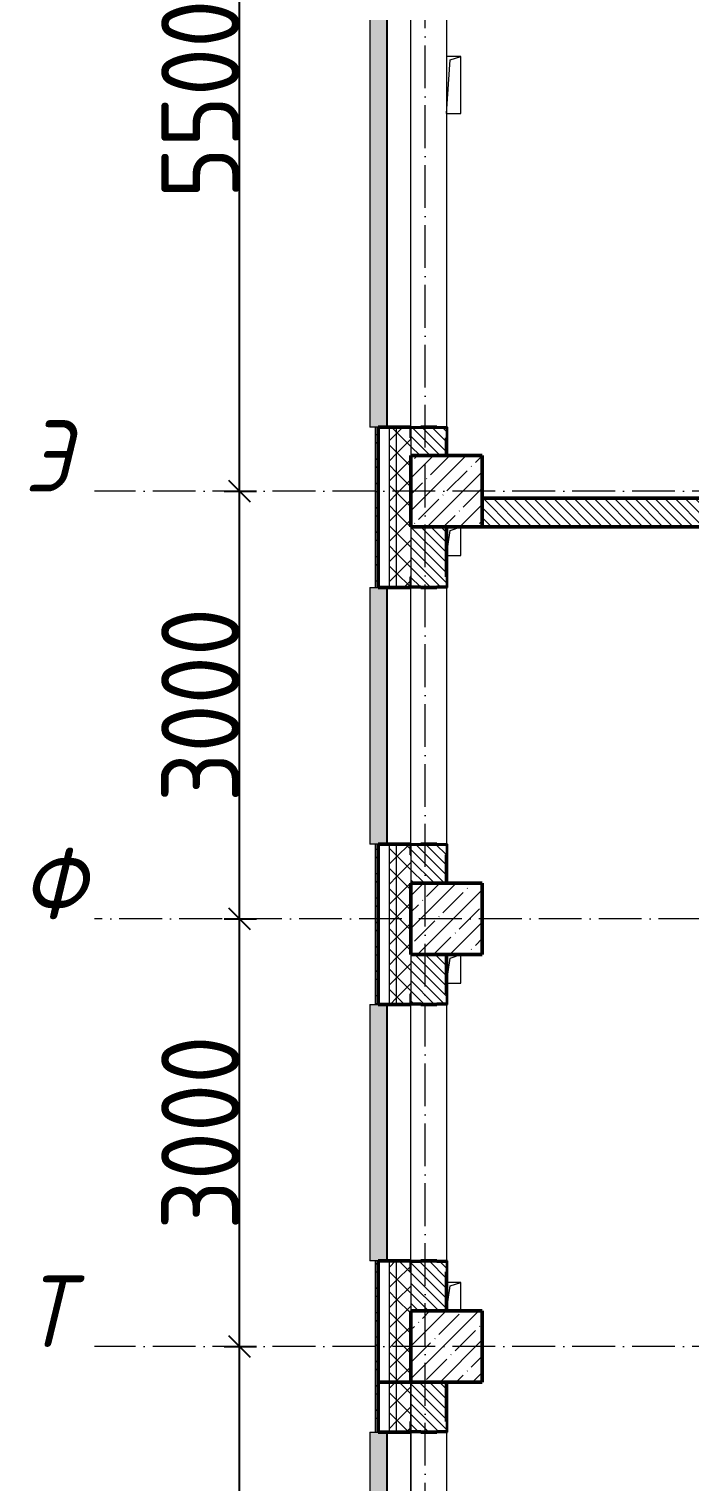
# Model space of a CAD drawing. Header units: millimetres. Extents: x -136833 to 49383, y -8033 to 344618.
# Drawn here: x -136561 to -131928, y 277328 to 287519 of the extents above; entities that cross this region are included whole.
import ezdxf

# ---------------------------------------------------------------- set-up
doc = ezdxf.new("R2010")
doc.units = ezdxf.units.MM
doc.linetypes.add('50_200_ШТРИХ_1Т_ш5_п1_п1_', pattern=[700, 500, -100, 0, -100])
for name, color, linetype, lineweight in [('A-____-____-DIMS', 7, 'Continuous', 9), ('A-GENM-____-MCUT', 7, 'Continuous', 25), ('A-GENM-____-OTLN', 7, 'Continuous', 9), ('A-GENM-____-OTLN-1', 7, 'Continuous', 25), ('A-GLAZ-____-OTLN', 7, 'Continuous', 9), ('A-WALL-____-MCUT-2', 7, 'Continuous', 50), ('A-WALL-____-MCUT-3', 7, 'Continuous', 9), ('A-WALL-____-OTLN', 7, 'Continuous', 9), ('A-WALL-____-PATT-1', 7, 'Continuous', 9), ('A-WALL-FNSH-MCUT-1', 7, 'Continuous', 9), ('S-COLS-____-MCUT', 7, 'Continuous', 50), ('S-COLS-____-OTLN', 7, 'Continuous', 9), ('S-GRID-____-IDEN', 7, 'Continuous', 9), ('S-GRID-____-OTLN-1', 7, '50_200_ШТРИХ_1Т_ш5_п1_п1_', 9)]:
    doc.layers.add(name, color=color, linetype=linetype, lineweight=lineweight)
doc.layers.add('A-GLAZ-____-OTLN-1', color=7, linetype='Continuous', lineweight=9, true_color=0xc0c0c0)
doc.styles.add('ISOCPEUR_I', font='isocpeui.ttf', dxfattribs={"width": 0.9, "height": 2.5})
doc.styles.add('ISOCPEUR_I_9', font='isocpeui.ttf', dxfattribs={"width": 0.9, "height": 250})
doc.styles.add('СПДС', font='isocpeur.ttf', dxfattribs={"width": 0.9})
doc.dimstyles.new('ISO-2_5_0_9К_БОЛЬШОЙ_ОСИ', dxfattribs={"dimscale": 304.8, "dimtxt": 248.995294, "dimasz": 0.492126, "dimexe": 0.393701, "dimexo": 0, "dimgap": 0, "dimtad": 1, "dimdec": 0, "dimzin": 0, "dimdsep": 46, "dimtxsty": 'ISOCPEUR_I_9', "dimblk1": 'OBLIQUE', "dimblk2": 'OBLIQUE', "dimsah": 1, "dimcen": 0.09, "dimdle": 0.393701, "dimazin": 0, "dimtfac": 1, "dimtdec": 4, "dimtix": 1, "dimtmove": 0, "dimatfit": 3, "dimfxl": 1, "dimtvp": 1, "dimtolj": 1, "dimtzin": 0, "dimarcsym": 2})
pattern_1 = [(135, (-131434.413, 245796.486), (-35.35534, -35.35534), [])]
pattern_2 = [(45, (-131434.41, 245796.49), (-70.71068, 70.71068), []), (135, (-131434.41, 245796.49), (-70.71068, -70.71068), [])]
pattern_3 = [(45, (-131434.41, 245796.49), (-85.5366, 85.5366), []), (45, (-131377.39, 245796.49), (-85.5366, 85.5366), [])]

# ---------------------------------------------------------------- blocks, each defined once
blk = doc.blocks.new('BSC_Колонна _Прямоугольная - 500х500-V36-АР1_План отверстий 2 этажа в осях 1-64_А-ГГ')
at = {"layer": 'S-COLS-____-OTLN'}
h = blk.add_hatch(dxfattribs=at)
h.set_pattern_fill('FP_65', color=256, style=0, pattern_type=2)
h.set_pattern_definition([(45, (2200, -32481.04), (-114.04925, 114.04925), []), (45, (2314.05, -32481.04), (-114.04925, 114.04925), [201.613, -40.323, 3.353, -36.97])])
h.paths.add_polyline_path([(-250, -250), (250, -250), (250, 250), (-250, 250), (-250, 75)], flags=0)
at = {"layer": 'S-COLS-____-MCUT'}
for p, q in [((250, 250), (-250, 250)), ((-250, 250), (-250, -250)), ((250, -250), (250, 250)), ((-250, -250), (250, -250))]:
    blk.add_line(p, q, dxfattribs=at)
blk = doc.blocks.new('BSC_Колонна _Прямоугольная - 500х500-V48-АР1_План отверстий 2 этажа в осях 1-64_А-ГГ')
at = {"layer": 'S-COLS-____-OTLN'}
h = blk.add_hatch(dxfattribs=at)
h.set_pattern_fill('FP_77', color=256, style=0, pattern_type=2)
h.set_pattern_definition([(45, (2200, -35481.04), (-114.04925, 114.04925), []), (45, (2314.05, -35481.04), (-114.04925, 114.04925), [201.613, -40.323, 3.353, -36.97])])
h.paths.add_polyline_path([(-250, -250), (250, -250), (250, 250), (-250, 250)], flags=0)
at = {"layer": 'S-COLS-____-MCUT'}
for p, q in [((250, 250), (-250, 250)), ((-250, 250), (-250, -250)), ((250, -250), (250, 250)), ((-250, -250), (250, -250))]:
    blk.add_line(p, q, dxfattribs=at)
blk = doc.blocks.new('BSC_Колонна _Прямоугольная - 500х500-V101-АР1_План отверстий 2 этажа в осях 1-64_А-ГГ')
at = {"layer": 'S-COLS-____-OTLN'}
h = blk.add_hatch(dxfattribs=at)
h.set_pattern_fill('FP_130', color=256, style=0, pattern_type=2)
h.set_pattern_definition([(45, (2200, -38481.04), (-114.04925, 114.04925), []), (45, (2314.05, -38481.04), (-114.04925, 114.04925), [201.613, -40.323, 3.353, -36.97])])
h.paths.add_polyline_path([(-250, -250), (250, -250), (250, 250), (-250, 250), (-250, 95)], flags=0)
at = {"layer": 'S-COLS-____-MCUT'}
for p, q in [((250, 250), (-250, 250)), ((-250, 250), (-250, -250)), ((250, -250), (250, 250)), ((-250, -250), (250, -250))]:
    blk.add_line(p, q, dxfattribs=at)
blk = doc.blocks.new('Фахверк_СКБ_Уголок - 250_2700-27497298-АР1_План отверстий 2 этажа в осях 1-64_А-ГГ')
at = {"layer": 'A-GENM-____-MCUT'}
for p, q in [((200, 181), (125, 181)), ((125, 181), (125, 106)), ((125, 106), (131, 106)), ((131, 106), (131, 175)), ((131, 175), (200, 175)), ((200, 175), (200, 181)), ((131, -6), (125, -6)), ((125, -6), (125, -81)), ((125, -81), (200, -81)), ((131, -75), (131, -6)), ((200, -75), (131, -75)), ((200, -81), (200, -75))]:
    blk.add_line(p, q, dxfattribs=at)
blk = doc.blocks.new('AR_Отверстие прямоугольное _в плите_ - AR_Отверстие прямоугольное _в плите_-30510733-АР1_План отверстий 2 этажа в осях 1-64_А-ГГ')
at = {"layer": 'A-GENM-____-OTLN'}
for p, q in [((-50, -100), (-25, 75)), ((-25, 75), (50, 100)), ((50, -100), (50, 100)), ((-50, -100), (50, -100))]:
    blk.add_line(p, q, dxfattribs=at)
blk = doc.blocks.new('AR_Отверстие прямоугольное _в плите_ - AR_Отверстие прямоугольное _в плите_-V158-АР1_План отверстий 2 этажа в осях 1-64_А-ГГ')
at = {"layer": 'A-GENM-____-OTLN'}
for p, q in [((50, 100), (-50, 100)), ((-50, -100), (-25, 75)), ((-25, 75), (50, 100)), ((50, -100), (50, 100))]:
    blk.add_line(p, q, dxfattribs=at)
blk = doc.blocks.new('AR_Отверстие прямоугольное _в плите_ - AR_Отверстие прямоугольное _в плите_-V170-АР1_План отверстий 2 этажа в осях 1-64_А-ГГ')
at = {"layer": 'A-GENM-____-OTLN'}
for p, q in [((50, 200), (-50, 200)), ((-50, -200), (-25, 175)), ((-25, 175), (50, 200)), ((50, -200), (50, 200)), ((-50, -200), (50, -200))]:
    blk.add_line(p, q, dxfattribs=at)
blk = doc.blocks.new('Отлив_СКБ - Отлив витража_120_НВФ-31886035-АР1_План отверстий 2 этажа в осях 1-64_А-ГГ')
at = {"layer": 'A-GLAZ-____-OTLN-1'}
for points in [[(0, 120), (0, 2), (4800, 2), (4800, 120), (3085, 120)], [(0, 2), (0, 0), (4800, 0), (4800, 2), (3085, 2)]]:
    blk.add_hatch(color=256, dxfattribs=at).paths.add_polyline_path(points, flags=0)
at = {"layer": 'A-GLAZ-____-OTLN'}
for p, q in [((0, 83), (0, 120)), ((4800, 120), (0, 120)), ((4800, 120), (4800, 83)), ((0, 2), (4800, 2)), ((4800, 0), (0, 0))]:
    blk.add_line(p, q, dxfattribs=at)
blk = doc.blocks.new('Отлив_СКБ - Отлив витража_120_НВФ-31885689-АР1_План отверстий 2 этажа в осях 1-64_А-ГГ')
at = {"layer": 'A-GLAZ-____-OTLN-1'}
for points in [[(1800, 2), (1800, 120), (0, 120), (0, 2), (1103, 2)], [(1103, 0), (1800, 0), (1800, 2), (0, 2), (0, 0)]]:
    blk.add_hatch(color=256, dxfattribs=at).paths.add_polyline_path(points, flags=0)
at = {"layer": 'A-GLAZ-____-OTLN'}
for p, q in [((0, 83), (0, 120)), ((1800, 120), (0, 120)), ((1800, 120), (1800, 83)), ((0, 2), (1800, 2)), ((1800, 0), (0, 0))]:
    blk.add_line(p, q, dxfattribs=at)
blk = doc.blocks.new('_Oblique')
at = {"color": 0, "linetype": 'ByBlock', "lineweight": -2}
blk.add_line((-0.5, -0.5), (0.5, 0.5), dxfattribs=at)
blk = doc.blocks.new('*D2092')
at = {"layer": 'A-____-____-DIMS', "color": 0, "lineweight": -2, "transparency": 16777216}
for p, q in [((280119, -60502), (280119, -54262)), ((280013, -54382), (280239, -54382)), ((280013, -60382), (280239, -60382))]:
    blk.add_line(p, q, dxfattribs=at)
at = {"layer": 'Defpoints', "color": 0, "transparency": 16777216}
for p in [(280013, -54382), (280119, -54382), (280013, -60382)]:
    blk.add_point(p, dxfattribs=at)
at = {"layer": 'A-____-____-DIMS', "color": 0, "lineweight": -2, "transparency": 16777216, "xscale": 150, "yscale": 150, "zscale": 150}
for p, rotation in [((280119, -54382), 90), ((280119, -60382), 270)]:
    blk.add_blockref('_Oblique', p, dxfattribs=dict(at, rotation=rotation))
at = {"layer": 'A-____-____-DIMS', "color": 0, "transparency": 16777216, "insert": (279845, -57382), "char_height": 548.6, "attachment_point": 5, "rotation": 90, "style": 'СПДС'}
blk.add_mtext('\\A1;6000', dxfattribs=at)
blk = doc.blocks.new('*D2093')
at = {"layer": 'A-____-____-DIMS', "color": 0, "lineweight": -2, "transparency": 16777216}
for p, q in [((280119, -54502), (280119, -51262)), ((280013, -51382), (280239, -51382)), ((280013, -54382), (280239, -54382))]:
    blk.add_line(p, q, dxfattribs=at)
at = {"layer": 'Defpoints', "color": 0, "transparency": 16777216}
for p in [(280013, -51382), (280119, -51382), (280013, -54382)]:
    blk.add_point(p, dxfattribs=at)
at = {"layer": 'A-____-____-DIMS', "color": 0, "lineweight": -2, "transparency": 16777216, "xscale": 150, "yscale": 150, "zscale": 150}
for p, rotation in [((280119, -51382), 90), ((280119, -54382), 270)]:
    blk.add_blockref('_Oblique', p, dxfattribs=dict(at, rotation=rotation))
at = {"layer": 'A-____-____-DIMS', "color": 0, "transparency": 16777216, "insert": (279845, -52882), "char_height": 548.6, "attachment_point": 5, "rotation": 90, "style": 'СПДС'}
blk.add_mtext('\\A1;3000', dxfattribs=at)
blk = doc.blocks.new('*D2094')
at = {"layer": 'A-____-____-DIMS', "color": 0, "lineweight": -2, "transparency": 16777216}
for p, q in [((280119, -51502), (280119, -48262)), ((280013, -48382), (280239, -48382)), ((280013, -51382), (280239, -51382))]:
    blk.add_line(p, q, dxfattribs=at)
at = {"layer": 'Defpoints', "color": 0, "transparency": 16777216}
for p in [(280013, -48382), (280119, -48382), (280013, -51382)]:
    blk.add_point(p, dxfattribs=at)
at = {"layer": 'A-____-____-DIMS', "color": 0, "lineweight": -2, "transparency": 16777216, "xscale": 150, "yscale": 150, "zscale": 150}
for p, rotation in [((280119, -48382), 90), ((280119, -51382), 270)]:
    blk.add_blockref('_Oblique', p, dxfattribs=dict(at, rotation=rotation))
at = {"layer": 'A-____-____-DIMS', "color": 0, "transparency": 16777216, "insert": (279845, -49882), "char_height": 548.6, "attachment_point": 5, "rotation": 90, "style": 'СПДС'}
blk.add_mtext('\\A1;3000', dxfattribs=at)
blk = doc.blocks.new('*D2095')
at = {"layer": 'A-____-____-DIMS', "color": 0, "lineweight": -2, "transparency": 16777216}
for p, q in [((280119, -48502), (280119, -42762)), ((280013, -42882), (280239, -42882)), ((280013, -48382), (280239, -48382))]:
    blk.add_line(p, q, dxfattribs=at)
at = {"layer": 'Defpoints', "color": 0, "transparency": 16777216}
for p in [(280013, -42882), (280119, -42882), (280013, -48382)]:
    blk.add_point(p, dxfattribs=at)
at = {"layer": 'A-____-____-DIMS', "color": 0, "lineweight": -2, "transparency": 16777216, "xscale": 150, "yscale": 150, "zscale": 150}
for p, rotation in [((280119, -42882), 90), ((280119, -48382), 270)]:
    blk.add_blockref('_Oblique', p, dxfattribs=dict(at, rotation=rotation))
at = {"layer": 'A-____-____-DIMS', "color": 0, "transparency": 16777216, "insert": (279845, -45632), "char_height": 548.6, "attachment_point": 5, "rotation": 90, "style": 'СПДС'}
blk.add_mtext('\\A1;5500', dxfattribs=at)
blk = doc.blocks.new('3эт')
at = {"layer": 'S-GRID-____-OTLN-1', "color": 251, "ltscale": 0.6, "true_color": 0x636466}
for p, q in [((281420.7, -91346.1), (281420.7, -36982.5)), ((310478.4, -48382.4), (279101.9, -48382.4)), ((290079.2, -51382.4), (279101.9, -51382.4)), ((310478.4, -54382.4), (279101.9, -54382.4))]:
    blk.add_line(p, q, dxfattribs=at)
at = {"layer": 'S-GRID-____-IDEN', "char_height": 500, "attachment_point": 1, "style": 'ISOCPEUR_I'}
for s, insert, width in [('\\fISOCPEUR|b0|i1|c204|p34|;\\W.9;Э', (278611.9, -47885.4), 223.671), ('\\fISOCPEUR|b0|i1|c204|p34|;\\W.9;Ф', (278588, -50885.4), 281.392), ('\\fISOCPEUR|b0|i1|c204|p34|;\\W.9;Т', (278611.9, -53885.4), 223.671)]:
    blk.add_mtext(s, dxfattribs=dict(at, insert=insert, width=width))
at = {"layer": 'A-____-____-DIMS'}
for base, p1, p2, override, picture, middle in [((280119.3, -42882.4), (280013.2, -48382.4), (280013.2, -42882.4), {"dimtxt": 1.8, "dimpost": '<>', "dimtxsty": 'СПДС', "dimfxl": 5500}, '*D2095', (279845, -45632.4)), ((280119.3, -48382.4), (280013.2, -51382.4), (280013.2, -48382.4), {"dimtxt": 1.8, "dimpost": '<>', "dimtxsty": 'СПДС', "dimfxl": 3000}, '*D2094', (279845, -49882.4)), ((280119.3, -51382.4), (280013.2, -54382.4), (280013.2, -51382.4), {"dimtxt": 1.8, "dimpost": '<>', "dimtxsty": 'СПДС', "dimfxl": 3000}, '*D2093', (279845, -52882.4)), ((280119.3, -54382.4), (280013.2, -60382.4), (280013.2, -54382.4), {"dimtxt": 1.8, "dimpost": '<>', "dimtxsty": 'СПДС', "dimfxl": 6000}, '*D2092', (279845, -57382.4))]:
    dim = blk.add_linear_dim(base=base, p1=p1, p2=p2, angle=90, dimstyle='ISO-2_5_0_9К_БОЛЬШОЙ_ОСИ', override=override, dxfattribs=at)
    dim.commit()
    dim.dimension.update_dxf_attribs({"geometry": picture, "text_midpoint": middle})

msp = doc.modelspace()

# ---------------------------------------------------------------- hatches: boundary and pattern name
at = {"layer": 'A-WALL-____-PATT-1'}
h = msp.add_hatch(dxfattribs=at)
h.set_pattern_fill('FP_3', color=256, style=0, pattern_type=2)
h.set_pattern_definition(pattern_3)
h.paths.add_polyline_path([(-134114.4, 277857.5), (-134114.4, 278877.5), (-134134.4, 278877.5), (-134134.4, 277857.5)], flags=0)
h.paths.add_polyline_path([(-134134.4, 280677.5), (-134114.4, 280677.5), (-134114.4, 281802.5), (-134134.4, 281802.5), (-134134.4, 280932.2)], flags=0)
h.paths.add_polyline_path([(-134114.4, 283602.5), (-134114.4, 284727.5), (-134134.4, 284727.5), (-134134.4, 283602.5)], flags=0)
h.paths.add_polyline_path([(-134114.4, 289527.5), (-134114.4, 290727.5), (-134134.4, 290727.5), (-134134.4, 289527.5)], flags=0)
h.paths.add_polyline_path([(-134134.4, 292527.5), (-134114.4, 292527.5), (-134114.4, 293777.5), (-134134.4, 293777.5), (-134134.4, 292972.1)], flags=0)
h = msp.add_hatch(dxfattribs=at)
h.set_pattern_fill('FP_1', color=256, style=0, pattern_type=2)
h.set_pattern_definition(pattern_2)
h.paths.add_polyline_path([(-133984.4, 278027.5), (-133984.4, 278877.5), (-134034.4, 278877.5), (-134034.4, 278027.5)], flags=0)
h.paths.add_polyline_path([(-133984.4, 280677.5), (-133984.4, 281802.5), (-134034.4, 281802.5), (-134034.4, 280677.5)], flags=0)
h.paths.add_polyline_path([(-133984.4, 283602.5), (-133984.4, 284727.5), (-134034.4, 284727.5), (-134034.4, 283602.5)], flags=0)
h.paths.add_polyline_path([(-133984.4, 289527.5), (-133984.4, 290727.5), (-134034.4, 290727.5), (-134034.4, 289527.5)], flags=0)
h.paths.add_polyline_path([(-133984.4, 292527.5), (-133984.4, 293677.5), (-134034.4, 293677.5), (-134034.4, 292527.5)], flags=0)
h = msp.add_hatch(dxfattribs=at)
h.set_pattern_fill('FP_1', color=256, style=0, pattern_type=2)
h.set_pattern_definition(pattern_2)
h.paths.add_polyline_path([(-133884.4, 278027.5), (-133884.4, 278802.5), (-133890.4, 278802.5), (-133890.4, 278877.5), (-133984.4, 278877.5), (-133984.4, 278027.5)], flags=0)
h.paths.add_polyline_path([(-133984.4, 280677.5), (-133890.4, 280677.5), (-133890.4, 280752.5), (-133884.4, 280752.5), (-133884.4, 281727.5), (-133890.4, 281727.5), (-133890.4, 281802.5), (-133984.4, 281802.5), (-133984.4, 280932.2)], flags=0)
h.paths.add_polyline_path([(-133984.4, 283602.5), (-133890.4, 283602.5), (-133890.4, 283677.5), (-133884.4, 283677.5), (-133884.4, 284652.5), (-133890.4, 284652.5), (-133890.4, 284727.5), (-133984.4, 284727.5), (-133984.4, 283608.5)], flags=0)
h.paths.add_polyline_path([(-133884.4, 289527.5), (-133884.4, 290652.5), (-133890.4, 290652.5), (-133890.4, 290727.5), (-133984.4, 290727.5), (-133984.4, 289527.5)], flags=0)
h.paths.add_polyline_path([(-133984.4, 292527.5), (-133890.4, 292527.5), (-133890.4, 292602.5), (-133884.4, 292602.5), (-133884.4, 293627.5), (-133984.4, 293627.5), (-133984.4, 292972.1)], flags=0)
h = msp.add_hatch(dxfattribs=at)
h.set_pattern_fill('FP_6', color=256, style=0, pattern_type=2)
h.set_pattern_definition(pattern_1)
h.paths.add_polyline_path([(-133690.4, 284527.5), (-133634.4, 284527.5), (-133634.4, 284721.5), (-133703.4, 284721.5), (-133703.4, 284727.5), (-133815.4, 284727.5), (-133815.4, 284721.5), (-133884.4, 284721.5), (-133884.4, 284527.5)], flags=0)
h = msp.add_hatch(dxfattribs=at)
h.set_pattern_fill('FP_6', color=256, style=0, pattern_type=2)
h.set_pattern_definition(pattern_1)
h.paths.add_polyline_path([(-126484.4, 284027.5), (-126334.4, 284027.5), (-126334.4, 284227.5), (-129834.4, 284227.5), (-129834.4, 284158.5), (-129840.4, 284158.5), (-129840.4, 284227.5), (-133384.4, 284227.5), (-133384.4, 284027.5), (-129840.4, 284027.5), (-129840.4, 284096.5), (-129834.4, 284096.5), (-129834.4, 284027.5), (-126584.4, 284027.5)], flags=0)
h = msp.add_hatch(dxfattribs=at)
h.set_pattern_fill('FP_6', color=256, style=0, pattern_type=2)
h.set_pattern_definition(pattern_1)
h.paths.add_polyline_path([(-133634.4, 281527.5), (-133634.4, 281796.5), (-133703.4, 281796.5), (-133703.4, 281802.5), (-133815.4, 281802.5), (-133815.4, 281796.5), (-133884.4, 281796.5), (-133884.4, 281527.5)], flags=0)
h.paths.add_polyline_path([(-133703.4, 283602.5), (-133703.4, 283608.5), (-133634.4, 283608.5), (-133634.4, 284027.5), (-133884.4, 284027.5), (-133884.4, 283608.5), (-133815.4, 283608.5), (-133815.4, 283602.5)], flags=0)
h = msp.add_hatch(dxfattribs=at)
h.set_pattern_fill('FP_6', color=256, style=0, pattern_type=2)
h.set_pattern_definition(pattern_1)
h.paths.add_polyline_path([(-133634.4, 278527.5), (-133634.4, 278871.5), (-133703.4, 278871.5), (-133703.4, 278877.5), (-133815.4, 278877.5), (-133815.4, 278871.5), (-133884.4, 278871.5), (-133884.4, 278527.5)], flags=0)
h.paths.add_polyline_path([(-133703.4, 280677.5), (-133703.4, 280683.5), (-133634.4, 280683.5), (-133634.4, 281027.5), (-133884.4, 281027.5), (-133884.4, 280683.5), (-133815.4, 280683.5), (-133815.4, 280677.5)], flags=0)
h = msp.add_hatch(dxfattribs=at)
h.set_pattern_fill('FP_1', color=256, style=0, pattern_type=2)
h.set_pattern_definition(pattern_2)
h.paths.add_polyline_path([(-134034.4, 272527.5), (-133984.4, 272527.5), (-133984.4, 272877.5), (-134034.4, 272877.5)], flags=0)
h.paths.add_polyline_path([(-134034.4, 274677.5), (-133984.4, 274677.5), (-133984.4, 275877.5), (-134034.4, 275877.5)], flags=0)
h.paths.add_polyline_path([(-134034.4, 277677.5), (-133984.4, 277677.5), (-133984.4, 278027.5), (-134034.4, 278027.5)], flags=0)
h = msp.add_hatch(dxfattribs=at)
h.set_pattern_fill('FP_1', color=256, style=0, pattern_type=2)
h.set_pattern_definition(pattern_2)
h.paths.add_polyline_path([(-133884.4, 272527.5), (-133884.4, 272802.5), (-133890.4, 272802.5), (-133890.4, 272877.5), (-133984.4, 272877.5), (-133984.4, 272527.5), (-133890.4, 272527.5)], flags=0)
h.paths.add_polyline_path([(-133890.4, 274677.5), (-133890.4, 274752.5), (-133884.4, 274752.5), (-133884.4, 275802.5), (-133890.4, 275802.5), (-133890.4, 275877.5), (-133984.4, 275877.5), (-133984.4, 274677.5)], flags=0)
h.paths.add_polyline_path([(-133890.4, 277677.5), (-133890.4, 277752.5), (-133884.4, 277752.5), (-133884.4, 278027.5), (-133984.4, 278027.5), (-133984.4, 277677.5)], flags=0)
h = msp.add_hatch(dxfattribs=at)
h.set_pattern_fill('FP_6', color=256, style=0, pattern_type=2)
h.set_pattern_definition(pattern_1)
h.paths.add_polyline_path([(-133634.4, 272527.5), (-133634.4, 272871.5), (-133703.4, 272871.5), (-133703.4, 272877.5), (-133815.4, 272877.5), (-133815.4, 272871.5), (-133884.4, 272871.5), (-133884.4, 272527.5)], flags=0)
h.paths.add_polyline_path([(-133703.4, 274677.5), (-133703.4, 274683.5), (-133634.4, 274683.5), (-133634.4, 275871.5), (-133703.4, 275871.5), (-133703.4, 275877.5), (-133815.4, 275877.5), (-133815.4, 275871.5), (-133884.4, 275871.5), (-133884.4, 274683.5), (-133815.4, 274683.5), (-133815.4, 274677.5)], flags=0)
h.paths.add_polyline_path([(-133703.4, 277677.5), (-133703.4, 277683.5), (-133634.4, 277683.5), (-133634.4, 278027.5), (-133884.4, 278027.5), (-133884.4, 277683.5), (-133815.4, 277683.5), (-133815.4, 277677.5)], flags=0)
h = msp.add_hatch(dxfattribs=at)
h.set_pattern_fill('FP_3', color=256, style=0, pattern_type=2)
h.set_pattern_definition(pattern_3)
h.paths.add_polyline_path([(-134114.4, 272602.5), (-134114.4, 272877.5), (-134134.4, 272877.5), (-134134.4, 272602.5)], flags=0)
h.paths.add_polyline_path([(-134134.4, 274677.5), (-134114.4, 274677.5), (-134114.4, 275877.5), (-134134.4, 275877.5)], flags=0)
h.paths.add_polyline_path([(-134114.4, 277677.5), (-134114.4, 277857.5), (-134134.4, 277857.5), (-134134.4, 277677.5)], flags=0)

# ---------------------------------------------------------------- linework, layer by layer
at = {"layer": 'A-WALL-____-MCUT-2'}
for p, q in [((-133890.4, 284727.5), (-134114.4, 284727.5)), ((-134114.4, 284727.5), (-134114.4, 283602.5)), ((-133703.4, 284727.5), (-133815.4, 284727.5)), ((-133634.4, 284527.5), (-133634.4, 284652.5)), ((-129909.4, 284227.5), (-133384.4, 284227.5)), ((-133634.4, 283677.5), (-133634.4, 284027.5)), ((-133384.4, 284027.5), (-129909.4, 284027.5)), ((-134114.4, 283602.5), (-133890.4, 283602.5)), ((-133815.4, 283602.5), (-133703.4, 283602.5)), ((-133890.4, 281802.5), (-134114.4, 281802.5)), ((-134114.4, 281802.5), (-134114.4, 280677.5)), ((-133703.4, 281802.5), (-133815.4, 281802.5)), ((-133634.4, 281527.5), (-133634.4, 281727.5)), ((-133634.4, 280752.5), (-133634.4, 281027.5)), ((-134114.4, 280677.5), (-133890.4, 280677.5)), ((-133815.4, 280677.5), (-133703.4, 280677.5)), ((-133890.4, 278877.5), (-134114.4, 278877.5)), ((-134114.4, 278877.5), (-134114.4, 278027.5)), ((-133703.4, 278877.5), (-133815.4, 278877.5)), ((-133634.4, 278527.5), (-133634.4, 278802.5)), ((-134114.4, 278027.5), (-133884.4, 278027.5)), ((-133884.4, 278027.5), (-134114.4, 278027.5)), ((-134114.4, 278027.5), (-134114.4, 277677.5)), ((-133634.4, 277752.5), (-133634.4, 278027.5)), ((-134114.4, 277677.5), (-134114.4, 277857.5)), ((-134114.4, 277677.5), (-133890.4, 277677.5)), ((-133815.4, 277677.5), (-133703.4, 277677.5))]:
    msp.add_line(p, q, dxfattribs=at)
at = {"layer": 'A-WALL-____-MCUT-3'}
for p, q in [((-134034.4, 283602.5), (-134034.4, 284727.5)), ((-133984.4, 283602.5), (-133984.4, 284727.5)), ((-133884.4, 284652.5), (-133884.4, 284527.5)), ((-133884.4, 284027.5), (-133884.4, 283677.5)), ((-134034.4, 280677.5), (-134034.4, 281802.5)), ((-133984.4, 280677.5), (-133984.4, 281802.5)), ((-133884.4, 281727.5), (-133884.4, 281527.5)), ((-133884.4, 281027.5), (-133884.4, 280752.5)), ((-134034.4, 278027.5), (-134034.4, 278877.5)), ((-133984.4, 278027.5), (-133984.4, 278877.5)), ((-133884.4, 278802.5), (-133884.4, 278527.5)), ((-134034.4, 277677.5), (-134034.4, 278027.5)), ((-133984.4, 277677.5), (-133984.4, 278027.5)), ((-133884.4, 278027.5), (-133884.4, 277752.5)), ((-133884.4, 277752.5), (-133884.4, 278027.5))]:
    msp.add_line(p, q, dxfattribs=at)
at = {"layer": 'A-WALL-____-OTLN'}
for p, q in [((-133884.4, 284727.5), (-133884.4, 289527.5)), ((-133634.4, 289527.5), (-133634.4, 284727.5)), ((-133884.4, 281802.5), (-133884.4, 283602.5)), ((-133634.4, 283602.5), (-133634.4, 281802.5)), ((-133884.4, 278877.5), (-133884.4, 280677.5)), ((-133634.4, 280677.5), (-133634.4, 278877.5)), ((-133884.4, 275877.5), (-133884.4, 277677.5)), ((-133884.4, 277677.5), (-133884.4, 275877.5)), ((-133634.4, 277677.5), (-133634.4, 275877.5))]:
    msp.add_line(p, q, dxfattribs=at)
at = {"layer": 'A-WALL-FNSH-MCUT-1'}
for p, q in [((-134134.4, 284727.5), (-134134.4, 283602.5)), ((-134114.4, 284727.5), (-134134.4, 284727.5)), ((-134134.4, 283602.5), (-134114.4, 283602.5)), ((-134134.4, 281802.5), (-134134.4, 280677.5)), ((-134114.4, 281802.5), (-134134.4, 281802.5)), ((-134134.4, 280677.5), (-134114.4, 280677.5)), ((-134134.4, 278877.5), (-134134.4, 277857.5)), ((-134114.4, 278877.5), (-134134.4, 278877.5)), ((-134114.4, 277857.5), (-134114.4, 278027.5)), ((-134134.4, 277857.5), (-134134.4, 277677.5)), ((-134134.4, 277677.5), (-134114.4, 277677.5))]:
    msp.add_line(p, q, dxfattribs=at)

# ---------------------------------------------------------------- block references
msp.add_blockref('3эт', (-415205.1, 332659.9))
at = {"layer": 'A-GENM-____-OTLN'}
for name, p in [('AR_Отверстие прямоугольное _в плите_ - AR_Отверстие прямоугольное _в плите_-V170-АР1_План отверстий 2 этажа в осях 1-64_А-ГГ', (-133584.4, 287127.5)), ('AR_Отверстие прямоугольное _в плите_ - AR_Отверстие прямоугольное _в плите_-30510733-АР1_План отверстий 2 этажа в осях 1-64_А-ГГ', (-133584.4, 283927.5)), ('AR_Отверстие прямоугольное _в плите_ - AR_Отверстие прямоугольное _в плите_-30510733-АР1_План отверстий 2 этажа в осях 1-64_А-ГГ', (-133584.4, 280927.5)), ('AR_Отверстие прямоугольное _в плите_ - AR_Отверстие прямоугольное _в плите_-V158-АР1_План отверстий 2 этажа в осях 1-64_А-ГГ', (-133584.4, 278627.5))]:
    msp.add_blockref(name, p, dxfattribs=at)
at = {"layer": 'A-GENM-____-OTLN-1'}
for p, rotation in [((-133809.4, 284852.5), 269.9999999999999), ((-133709.4, 283477.5), 89.99999999999991), ((-133809.4, 281927.5), 269.9999999999999), ((-133709.4, 280552.5), 89.99999999999991), ((-133809.4, 279002.5), 269.9999999999999), ((-133709.4, 277552.5), 89.99999999999991)]:
    msp.add_blockref('Фахверк_СКБ_Уголок - 250_2700-27497298-АР1_План отверстий 2 этажа в осях 1-64_А-ГГ', p, dxfattribs=dict(at, rotation=rotation))
at = {"layer": 'A-GLAZ-____-OTLN', "rotation": 90}
for name, p in [('Отлив_СКБ - Отлив витража_120_НВФ-31886035-АР1_План отверстий 2 этажа в осях 1-64_А-ГГ', (-134051.4, 284727.5)), ('Отлив_СКБ - Отлив витража_120_НВФ-31885689-АР1_План отверстий 2 этажа в осях 1-64_А-ГГ', (-134051.4, 281802.5)), ('Отлив_СКБ - Отлив витража_120_НВФ-31885689-АР1_План отверстий 2 этажа в осях 1-64_А-ГГ', (-134051.4, 278877.5)), ('Отлив_СКБ - Отлив витража_120_НВФ-31885689-АР1_План отверстий 2 этажа в осях 1-64_А-ГГ', (-134051.4, 275877.5))]:
    msp.add_blockref(name, p, dxfattribs=at)
at = {"layer": 'S-COLS-____-OTLN'}
for name, p in [('BSC_Колонна _Прямоугольная - 500х500-V101-АР1_План отверстий 2 этажа в осях 1-64_А-ГГ', (-133634.4, 284277.5)), ('BSC_Колонна _Прямоугольная - 500х500-V48-АР1_План отверстий 2 этажа в осях 1-64_А-ГГ', (-133634.4, 281277.5)), ('BSC_Колонна _Прямоугольная - 500х500-V36-АР1_План отверстий 2 этажа в осях 1-64_А-ГГ', (-133634.4, 278277.5))]:
    msp.add_blockref(name, p, dxfattribs=at)

doc.saveas('drawing.dxf')
